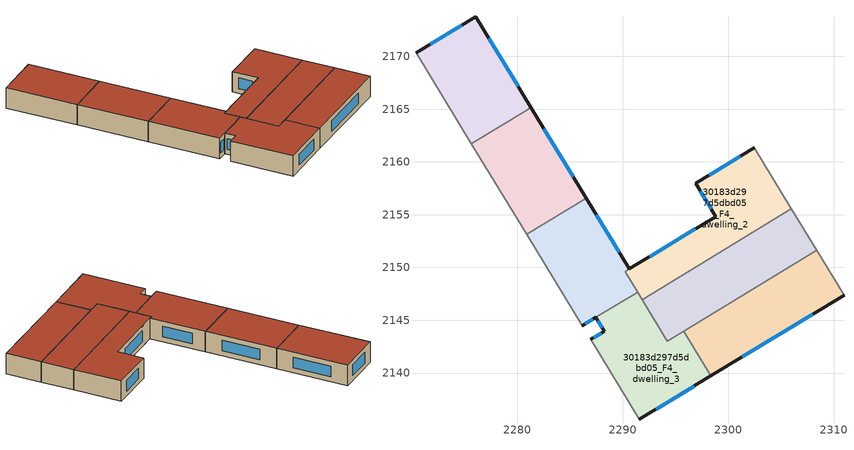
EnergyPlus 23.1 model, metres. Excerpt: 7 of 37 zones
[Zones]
30183d297d5dbd05_F4_dwelling_0
 floor to 30183d297d5dbd05_F3_dwelling_0 (EU_floor_Construction): 2308.36,2151.63 2310.96,2147.36 2298.35,2139.73 2295.77,2143.96 z12
 wall outside (EU_wall_Construction): 2298.35,2139.73 2310.96,2147.36 z12:15
 wall adiabatic (EU_wall_Construction): 2310.96,2147.36 2308.36,2151.63 z12:15
 wall to 30183d297d5dbd05_F4_dwelling_3 (EU_wall_Construction): 2295.77,2143.96 2298.35,2139.73 z12:15
 wall to 30183d297d5dbd05_F4_dwelling_1 (EU_wall_Construction): 2308.36,2151.63 2295.77,2143.96 z12:15
 window (EU_Window_Construction): 2301.31,2141.52 2308,2145.57 z12.7:14.3
 roof outside (EU_roof_Construction): 2310.96,2147.36 2308.36,2151.63 2295.77,2143.96 2298.35,2139.73 z15
30183d297d5dbd05_F4_dwelling_1
 floor to 30183d297d5dbd05_F3_dwelling_1 (EU_floor_Construction): 2305.97,2155.56 2308.36,2151.63 2294.23,2143.03 2291.84,2146.95 z12
 wall to 30183d297d5dbd05_F4_dwelling_2 (EU_wall_Construction): 2305.97,2155.56 2291.84,2146.95 z12:15
 wall adiabatic (EU_wall_Construction): 2308.36,2151.63 2305.97,2155.56 z12:15
 wall to 30183d297d5dbd05_F4_dwelling_3 (EU_wall_Construction): 2291.84,2146.95 2294.23,2143.03 2295.77,2143.96 z12:15
 roof outside (EU_roof_Construction): 2308.36,2151.63 2305.97,2155.56 2291.84,2146.95 2294.23,2143.03 z15
30183d297d5dbd05_F4_dwelling_2
 floor to 30183d297d5dbd05_F3_dwelling_2 (EU_floor_Construction): 2302.45,2161.33 2305.97,2155.56 2291.84,2146.95 2290.22,2149.61 2298.81,2154.82 2296.9,2157.96 z12
 wall outside (EU_wall_Construction): 2302.45,2161.33 2296.9,2157.96 2298.81,2154.82 2290.64,2149.86 z12:15
 wall to 30183d297d5dbd05_F4_dwelling_4 (EU_wall_Construction): 2290.63,2149.86 2290.22,2149.61 2291.4,2147.67 z12:15
 wall adiabatic (EU_wall_Construction): 2305.97,2155.56 2302.45,2161.33 z12:15
 wall to 30183d297d5dbd05_F4_dwelling_3 (EU_wall_Construction): 2291.4,2147.67 2291.84,2146.95 z12:15
 window (EU_Window_Construction): 2296.89,2153.65 2292.56,2151.02 / 2297.35,2157.22 2298.36,2155.55 / 2301.15,2160.54 2298.2,2158.75 z12.7:14.3
 roof outside (EU_roof_Construction): 2305.97,2155.56 2302.45,2161.33 2296.9,2157.96 2298.81,2154.82 2290.22,2149.61 2291.84,2146.95 z15
30183d297d5dbd05_F4_dwelling_3
 floor to 30183d297d5dbd05_F3_dwelling_3 (EU_floor_Construction): 2295.77,2143.96 2298.35,2139.73 2291.57,2135.62 2286.96,2143.18 2288.25,2143.96 2287.45,2145.27 2291.4,2147.67 2294.23,2143.03 z12
 wall outside (EU_wall_Construction): 2291.57,2135.62 2298.35,2139.73 / 2287.45,2145.27 2288.25,2143.96 2286.96,2143.18 z12:15
 wall adiabatic (EU_wall_Construction): 2286.96,2143.18 2291.57,2135.62 z12:15
 wall to 30183d297d5dbd05_F4_dwelling_4 (EU_wall_Construction): 2291.4,2147.67 2287.45,2145.27 z12:15
 window (EU_Window_Construction): 2293.16,2136.59 2296.76,2138.77 / 2287.94,2143.77 2287.26,2143.36 / 2287.64,2144.96 2288.06,2144.26 z12.7:14.3
 roof outside (EU_roof_Construction): 2298.35,2139.73 2295.77,2143.96 2294.23,2143.03 2291.4,2147.67 2287.45,2145.27 2288.25,2143.96 2286.96,2143.18 2291.57,2135.62 z15
30183d297d5dbd05_F4_dwelling_4
 floor to 30183d297d5dbd05_F3_dwelling_4 (EU_floor_Construction): 2286.54,2156.57 2290.63,2149.86 2290.22,2149.61 2291.4,2147.67 2287.45,2145.27 2286.16,2144.49 2280.89,2153.12 z12
 wall outside (EU_wall_Construction): 2290.63,2149.86 2286.54,2156.57 / 2286.16,2144.49 2287.45,2145.27 z12:15
 wall adiabatic (EU_wall_Construction): 2280.89,2153.12 2286.16,2144.49 z12:15
 wall to 30183d297d5dbd05_F4_dwelling_5 (EU_wall_Construction): 2286.54,2156.57 2280.89,2153.12 z12:15
 window (EU_Window_Construction): 2289.67,2151.43 2287.5,2154.99 / 2286.46,2144.67 2287.15,2145.08 z12.7:14.3
 roof outside (EU_roof_Construction): 2291.4,2147.67 2290.22,2149.61 2290.63,2149.86 2286.54,2156.57 2280.89,2153.12 2286.16,2144.49 2287.45,2145.27 z15
30183d297d5dbd05_F4_dwelling_5
 floor to 30183d297d5dbd05_F3_dwelling_5 (EU_floor_Construction): 2281.3,2165.16 2286.54,2156.57 2280.89,2153.12 2275.65,2161.72 z12
 wall outside (EU_wall_Construction): 2286.54,2156.57 2281.3,2165.16 z12:15
 wall adiabatic (EU_wall_Construction): 2275.65,2161.72 2280.89,2153.12 z12:15
 wall to 30183d297d5dbd05_F4_dwelling_6 (EU_wall_Construction): 2281.3,2165.16 2280.89,2164.91 2275.65,2161.72 z12:15
 window (EU_Window_Construction): 2285.31,2158.59 2282.53,2163.14 z12.7:14.3
 roof outside (EU_roof_Construction): 2286.54,2156.57 2281.3,2165.16 2275.65,2161.72 2280.89,2153.12 z15
30183d297d5dbd05_F4_dwelling_6
 floor to 30183d297d5dbd05_F3_dwelling_6 (EU_floor_Construction): 2276.07,2173.75 2281.3,2165.16 2280.89,2164.91 2275.65,2161.72 2270.41,2170.32 z12
 wall outside (EU_wall_Construction): 2281.3,2165.16 2276.07,2173.75 2270.41,2170.32 z12:15
 wall adiabatic (EU_wall_Construction): 2270.41,2170.32 2275.65,2161.72 z12:15
 window (EU_Window_Construction): 2274.74,2172.94 2271.74,2171.12 / 2280.07,2167.18 2277.3,2171.73 z12.7:14.3
 roof outside (EU_roof_Construction): 2280.89,2164.91 2281.3,2165.16 2276.07,2173.75 2270.41,2170.32 2275.65,2161.72 z15
[Building]
EU S2 Campaign: North Axis=0; Terrain=City; Solar Distribution=FullExterior
[Site:Location]
Budapest.Ferenc.Liszt.Intl.AP: Latitude=47.437; Longitude=19.256; Time Zone=1; Elevation=185
[SizingPeriod:WeatherFileDays]
AnnualSizingPeriod: Begin Month=1; Begin Day of Month=1; End Month=12; End Day of Month=31; Day of Week for Start Day=Monday; Use Weather File Daylight Saving Period=No; Use Weather File Rain and Snow Indicators=No
[MATERIAL]
EU_InternalMass_Material: Roughness=MediumRough; Thickness=0.1; Conductivity=1; Density=1800; Specific Heat=900; Thermal Absorptance=0.9; Solar Absorptance=0.7; Visible Absorptance=0.7
[MATERIAL:NOMASS] Roughness=MediumRough; Thermal Absorptance=0.9; Solar Absorptance=0.7; Visible Absorptance=0.7
Name | Thermal Resistance
EU_wall_NoMass | 0.832559
EU_roof_NoMass | 1.39638
EU_floor_NoMass | 0.872794
[WINDOWMATERIAL:SIMPLEGLAZINGSYSTEM]
EU_Window_SimpleGlazing: UFactor=2.79869; Solar Heat Gain Coefficient=0.75; Visible Transmittance=0.75
[CONSTRUCTION]
EU_wall_Construction: EU_wall_NoMass
EU_roof_Construction: EU_roof_NoMass
EU_floor_Construction: EU_floor_NoMass
EU_Window_Construction: EU_Window_SimpleGlazing
EU_InternalMass_Construction: EU_InternalMass_Material
[ZONE] Type=1; Multiplier=1; Ceiling Height=autocalculate; Floor Area=autocalculate; Part of Total Floor Area=Yes
Name | Volume
30183d297d5dbd05_F4_dwelling_0 | 220.172
30183d297d5dbd05_F4_dwelling_1 | 227.953
30183d297d5dbd05_F4_dwelling_2 | 225.458
30183d297d5dbd05_F4_dwelling_3 | 210.878
30183d297d5dbd05_F4_dwelling_4 | 197.663
30183d297d5dbd05_F4_dwelling_5 | 199.745
30183d297d5dbd05_F4_dwelling_6 | 199.772
[INTERNALMASS] Construction=EU_InternalMass_Construction
Name | Zone or ZoneList | Surface Area
30183d297d5dbd05_F4_dwelling_0_EU_InternalMass | 30183d297d5dbd05_F4_dwelling_0 | 73.3951
30183d297d5dbd05_F4_dwelling_1_EU_InternalMass | 30183d297d5dbd05_F4_dwelling_1 | 75.976
30183d297d5dbd05_F4_dwelling_2_EU_InternalMass | 30183d297d5dbd05_F4_dwelling_2 | 75.1581
30183d297d5dbd05_F4_dwelling_3_EU_InternalMass | 30183d297d5dbd05_F4_dwelling_3 | 70.2932
30183d297d5dbd05_F4_dwelling_4_EU_InternalMass | 30183d297d5dbd05_F4_dwelling_4 | 65.8864
30183d297d5dbd05_F4_dwelling_5_EU_InternalMass | 30183d297d5dbd05_F4_dwelling_5 | 66.5938
30183d297d5dbd05_F4_dwelling_6_EU_InternalMass | 30183d297d5dbd05_F4_dwelling_6 | 66.5909
[OTHEREQUIPMENT] Fuel Type=Electricity; Design Level Calculation Method=Watts/Area; Power per Zone Floor Area=1; Fraction Latent=0; Fraction Radiant=0; Fraction Lost=0; Carbon Dioxide Generation Rate=0; EndUse Subcategory=EU_Step8_InternalGains
Name | Zone or ZoneList or Space or SpaceList | Schedule
EU_Step8_InternalGain_30183d297d5dbd05_F4_dwelling_0_f000 | 30183d297d5dbd05_F4_dwelling_0 | EU_Step8_GainSchedule_30183d297d5dbd05_F4_dwelling_0_f000
EU_Step8_InternalGain_30183d297d5dbd05_F4_dwelling_1_f000 | 30183d297d5dbd05_F4_dwelling_1 | EU_Step8_GainSchedule_30183d297d5dbd05_F4_dwelling_1_f000
EU_Step8_InternalGain_30183d297d5dbd05_F4_dwelling_2_f000 | 30183d297d5dbd05_F4_dwelling_2 | EU_Step8_GainSchedule_30183d297d5dbd05_F4_dwelling_2_f000
EU_Step8_InternalGain_30183d297d5dbd05_F4_dwelling_3_f000 | 30183d297d5dbd05_F4_dwelling_3 | EU_Step8_GainSchedule_30183d297d5dbd05_F4_dwelling_3_f000
EU_Step8_InternalGain_30183d297d5dbd05_F4_dwelling_4_f000 | 30183d297d5dbd05_F4_dwelling_4 | EU_Step8_GainSchedule_30183d297d5dbd05_F4_dwelling_4_f000
EU_Step8_InternalGain_30183d297d5dbd05_F4_dwelling_5_f000 | 30183d297d5dbd05_F4_dwelling_5 | EU_Step8_GainSchedule_30183d297d5dbd05_F4_dwelling_5_f000
EU_Step8_InternalGain_30183d297d5dbd05_F4_dwelling_6_f000 | 30183d297d5dbd05_F4_dwelling_6 | EU_Step8_GainSchedule_30183d297d5dbd05_F4_dwelling_6_f000
[ZONEVENTILATION:DESIGNFLOWRATE] Schedule=EU_AlwaysOn; Design Flow Rate Calculation Method=AirChanges/Hour; Air Changes per Hour=0.475469; Ventilation Type=Natural; Fan Pressure Rise=0; Fan Total Efficiency=1; Constant Term Coefficient=1; Temperature Term Coefficient=0; Velocity Term Coefficient=0; Velocity Squared Term Coefficient=0; Minimum Indoor Temperature=-100; Maximum Indoor Temperature=100; Delta Temperature=-100; Minimum Outdoor Temperature=-100; Maximum Outdoor Temperature=100; Maximum Wind Speed=40
Name | Zone or ZoneList or Space or SpaceList
EU_ConstantAir_30183d297d5dbd05_F4_dwelling_0 | 30183d297d5dbd05_F4_dwelling_0
EU_ConstantAir_30183d297d5dbd05_F4_dwelling_1 | 30183d297d5dbd05_F4_dwelling_1
EU_ConstantAir_30183d297d5dbd05_F4_dwelling_2 | 30183d297d5dbd05_F4_dwelling_2
EU_ConstantAir_30183d297d5dbd05_F4_dwelling_3 | 30183d297d5dbd05_F4_dwelling_3
EU_ConstantAir_30183d297d5dbd05_F4_dwelling_4 | 30183d297d5dbd05_F4_dwelling_4
EU_ConstantAir_30183d297d5dbd05_F4_dwelling_5 | 30183d297d5dbd05_F4_dwelling_5
EU_ConstantAir_30183d297d5dbd05_F4_dwelling_6 | 30183d297d5dbd05_F4_dwelling_6
[HVACTEMPLATE:THERMOSTAT] Constant Heating Setpoint=20; Constant Cooling Setpoint=50
EU_HeatOnly_30183d297d5dbd05_F0_dwelling_0; EU_HeatOnly_30183d297d5dbd05_F0_dwelling_1; EU_HeatOnly_30183d297d5dbd05_F0_dwelling_2; EU_HeatOnly_30183d297d5dbd05_F0_dwelling_3; EU_HeatOnly_30183d297d5dbd05_F0_dwelling_4; EU_HeatOnly_30183d297d5dbd05_F0_dwelling_5; EU_HeatOnly_30183d297d5dbd05_F0_dwelling_6; EU_HeatOnly_30183d297d5dbd05_F0_dwelling_7; EU_HeatOnly_30183d297d5dbd05_F1_dwelling_0; EU_HeatOnly_30183d297d5dbd05_F1_dwelling_1; EU_HeatOnly_30183d297d5dbd05_F1_dwelling_2; EU_HeatOnly_30183d297d5dbd05_F1_dwelling_3; EU_HeatOnly_30183d297d5dbd05_F1_dwelling_4; EU_HeatOnly_30183d297d5dbd05_F1_dwelling_5; EU_HeatOnly_30183d297d5dbd05_F1_dwelling_6; EU_HeatOnly_30183d297d5dbd05_F1_dwelling_7; EU_HeatOnly_30183d297d5dbd05_F2_dwelling_0; EU_HeatOnly_30183d297d5dbd05_F2_dwelling_1; EU_HeatOnly_30183d297d5dbd05_F2_dwelling_2; EU_HeatOnly_30183d297d5dbd05_F2_dwelling_3; EU_HeatOnly_30183d297d5dbd05_F2_dwelling_4; EU_HeatOnly_30183d297d5dbd05_F2_dwelling_5; EU_HeatOnly_30183d297d5dbd05_F2_dwelling_6; EU_HeatOnly_30183d297d5dbd05_F3_dwelling_0; EU_HeatOnly_30183d297d5dbd05_F3_dwelling_1; EU_HeatOnly_30183d297d5dbd05_F3_dwelling_2; EU_HeatOnly_30183d297d5dbd05_F3_dwelling_3; EU_HeatOnly_30183d297d5dbd05_F3_dwelling_4; EU_HeatOnly_30183d297d5dbd05_F3_dwelling_5; EU_HeatOnly_30183d297d5dbd05_F3_dwelling_6; EU_HeatOnly_30183d297d5dbd05_F4_dwelling_0; EU_HeatOnly_30183d297d5dbd05_F4_dwelling_1; EU_HeatOnly_30183d297d5dbd05_F4_dwelling_2; EU_HeatOnly_30183d297d5dbd05_F4_dwelling_3; EU_HeatOnly_30183d297d5dbd05_F4_dwelling_4; EU_HeatOnly_30183d297d5dbd05_F4_dwelling_5; EU_HeatOnly_30183d297d5dbd05_F4_dwelling_6
[HVACTEMPLATE:ZONE:IDEALLOADSAIRSYSTEM] System Availability Schedule=EU_AlwaysOn; Maximum Heating Supply Air Temperature=50; Minimum Cooling Supply Air Temperature=13; Maximum Heating Supply Air Humidity Ratio=0.0156; Minimum Cooling Supply Air Humidity Ratio=0.0077; Heating Limit=NoLimit; Cooling Limit=NoLimit; Heating Availability Schedule=EU_AlwaysOn; Cooling Availability Schedule=EU_CoolingOff; Dehumidification Control Type=ConstantSensibleHeatRatio; Cooling Sensible Heat Ratio=0.7; Dehumidification Setpoint=60; Humidification Control Type=None; Humidification Setpoint=30; Outdoor Air Method=None; Outdoor Air Flow Rate per Person=0.00944; Outdoor Air Flow Rate per Zone Floor Area=0; Outdoor Air Flow Rate per Zone=0; Demand Controlled Ventilation Type=None; Outdoor Air Economizer Type=NoEconomizer; Heat Recovery Type=None; Sensible Heat Recovery Effectiveness=0.7; Latent Heat Recovery Effectiveness=0.65
Name | Template Thermostat
30183d297d5dbd05_F4_dwelling_0 | EU_HeatOnly_30183d297d5dbd05_F4_dwelling_0
30183d297d5dbd05_F4_dwelling_1 | EU_HeatOnly_30183d297d5dbd05_F4_dwelling_1
30183d297d5dbd05_F4_dwelling_2 | EU_HeatOnly_30183d297d5dbd05_F4_dwelling_2
30183d297d5dbd05_F4_dwelling_3 | EU_HeatOnly_30183d297d5dbd05_F4_dwelling_3
30183d297d5dbd05_F4_dwelling_4 | EU_HeatOnly_30183d297d5dbd05_F4_dwelling_4
30183d297d5dbd05_F4_dwelling_5 | EU_HeatOnly_30183d297d5dbd05_F4_dwelling_5
30183d297d5dbd05_F4_dwelling_6 | EU_HeatOnly_30183d297d5dbd05_F4_dwelling_6
[SIZING:ZONE] Zone Cooling Design Supply Air Temperature Input Method=SupplyAirTemperature; Zone Cooling Design Supply Air Temperature=13; Zone Heating Design Supply Air Temperature Input Method=SupplyAirTemperature; Zone Heating Design Supply Air Temperature=50; Zone Cooling Design Supply Air Humidity Ratio=0.008; Zone Heating Design Supply Air Humidity Ratio=0.008; Cooling Design Air Flow Method=DesignDay; Cooling Design Air Flow Rate=0; Cooling Minimum Air Flow per Zone Floor Area=0.000762; Cooling Minimum Air Flow=0; Cooling Minimum Air Flow Fraction=0.2; Heating Design Air Flow Method=DesignDay; Heating Design Air Flow Rate=0; Heating Maximum Air Flow per Zone Floor Area=0.002032; Heating Maximum Air Flow=0.141576; Heating Maximum Air Flow Fraction=0.3; Account for Dedicated Outdoor Air System=No; Dedicated Outdoor Air System Control Strategy=NeutralSupplyAir; Dedicated Outdoor Air Low Setpoint Temperature for Design=autosize; Dedicated Outdoor Air High Setpoint Temperature for Design=autosize; Zone Load Sizing Method=Sensible Load Only No Latent Load; Zone Latent Cooling Design Supply Air Humidity Ratio Input Method=HumidityRatioDifference; Zone Cooling Design Supply Air Humidity Ratio Difference=0.005; Zone Latent Heating Design Supply Air Humidity Ratio Input Method=HumidityRatioDifference; Zone Humidification Design Supply Air Humidity Ratio Difference=0.005
30183d297d5dbd05_F4_dwelling_0; 30183d297d5dbd05_F4_dwelling_1; 30183d297d5dbd05_F4_dwelling_2; 30183d297d5dbd05_F4_dwelling_3; 30183d297d5dbd05_F4_dwelling_4; 30183d297d5dbd05_F4_dwelling_5; 30183d297d5dbd05_F4_dwelling_6
[SCHEDULE:CONSTANT]
Name | Hourly Value
EU_AlwaysOn | 1
EU_CoolingOff | 0
[SCHEDULE:FILE] Column Number=1; Rows to Skip at Top=0; Number of Hours of Data=8760; Column Separator=Comma; Interpolate to Timestep=No; Minutes per Item=60; Adjust Schedule for Daylight Savings=Yes
Name | File
EU_Step8_GainSchedule_30183d297d5dbd05_F4_dwelling_0_f000 | ../../schedules/30183d297d5dbd05/30183d297d5dbd05_F4_dwelling_0_f000_gain.csv
EU_Step8_GainSchedule_30183d297d5dbd05_F4_dwelling_1_f000 | ../../schedules/30183d297d5dbd05/30183d297d5dbd05_F4_dwelling_1_f000_gain.csv
EU_Step8_GainSchedule_30183d297d5dbd05_F4_dwelling_2_f000 | ../../schedules/30183d297d5dbd05/30183d297d5dbd05_F4_dwelling_2_f000_gain.csv
EU_Step8_GainSchedule_30183d297d5dbd05_F4_dwelling_3_f000 | ../../schedules/30183d297d5dbd05/30183d297d5dbd05_F4_dwelling_3_f000_gain.csv
EU_Step8_GainSchedule_30183d297d5dbd05_F4_dwelling_4_f000 | ../../schedules/30183d297d5dbd05/30183d297d5dbd05_F4_dwelling_4_f000_gain.csv
EU_Step8_GainSchedule_30183d297d5dbd05_F4_dwelling_5_f000 | ../../schedules/30183d297d5dbd05/30183d297d5dbd05_F4_dwelling_5_f000_gain.csv
EU_Step8_GainSchedule_30183d297d5dbd05_F4_dwelling_6_f000 | ../../schedules/30183d297d5dbd05/30183d297d5dbd05_F4_dwelling_6_f000_gain.csv
